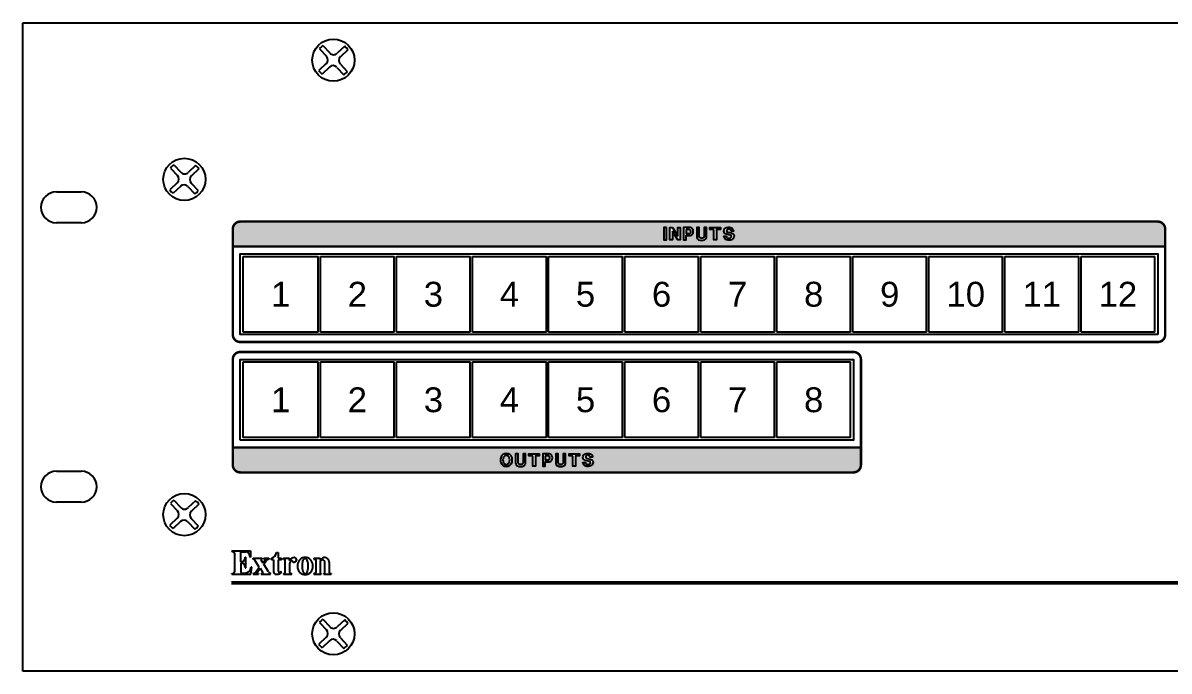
# Model space of a CAD drawing. Header units: inches. Extents: x 0.5 to 19.5, y 0.5 to 12.5.
# Drawn here: x 0.5 to 9.73, y 7.28 to 12.5 of the extents above; entities that cross this region are included whole.
import ezdxf
from ezdxf.enums import TextEntityAlignment as Align

# ---------------------------------------------------------------- set-up
doc = ezdxf.new("R2010")
doc.units = ezdxf.units.IN
doc.header["$MEASUREMENT"] = 0
doc.styles.add('CAD_SALES', font='ARIAL.TTF')

# ---------------------------------------------------------------- blocks, each defined once
blk = doc.blocks.new('EXTRON')
for p, q in [((0.0039, 0.2585), (0.1552, 0.2585)), ((0.0039, 0.2585), (0.0039, 0.2517)), ((0.0039, 0.2517), (0.0121, 0.2517)), ((0.0256, 0.2381), (0.0256, 0.0889)), ((0.0765, 0.1699), (0.0765, 0.2483)), ((0.0765, 0.2483), (0.1158, 0.2483)), ((0.1124, 0.2078), (0.1179, 0.2078)), ((0.1124, 0.2038), (0.1124, 0.2078)), ((0.1179, 0.1203), (0.1179, 0.2078)), ((0.1497, 0.2144), (0.1497, 0.2076)), ((0.1552, 0.2076), (0.1497, 0.2076)), ((0.1552, 0.2585), (0.1552, 0.2076)), ((0.1768, 0.1974), (0.2481, 0.1974)), ((0.1768, 0.1896), (0.1768, 0.1974)), ((0.2481, 0.1906), (0.2428, 0.1906)), ((0.2481, 0.1974), (0.2481, 0.1906)), ((0.2616, 0.1974), (0.3023, 0.1974)), ((0.2616, 0.1974), (0.2616, 0.1906)), ((0.2616, 0.1906), (0.2726, 0.1906)), ((0.3023, 0.1974), (0.3023, 0.1901)), ((0.322, 0.1852), (0.322, 0.1986)), ((0.3396, 0.1852), (0.322, 0.1852)), ((0.3396, 0.1852), (0.3396, 0.0889)), ((0.3626, 0.2449), (0.3769, 0.2449)), ((0.3769, 0.2449), (0.3769, 0.1988)), ((0.3769, 0.1988), (0.4034, 0.1988)), ((0.3769, 0.1852), (0.3769, 0.0924)), ((0.4034, 0.1852), (0.3769, 0.1852)), ((0.4034, 0.1988), (0.4034, 0.1852)), ((0.4208, 0.1906), (0.4208, 0.1974)), ((0.4208, 0.1974), (0.4343, 0.1974)), ((0.4208, 0.1906), (0.4242, 0.1906)), ((0.4343, 0.1974), (0.4692, 0.1974)), ((0.4692, 0.1787), (0.4692, 0.1974)), ((0.5063, 0.2042), (0.5065, 0.2042)), ((0.5236, 0.1882), (0.5238, 0.1827)), ((0.6653, 0.1974), (0.7145, 0.1974)), ((0.6653, 0.1974), (0.6653, 0.1906)), ((0.6653, 0.1906), (0.6714, 0.1906)), ((0.7145, 0.1974), (0.7145, 0.1829)), ((0.7145, 0.1829), (0.7167, 0.1863)), ((0.0765, 0.1699), (0.0785, 0.1699)), ((0.0765, 0.1603), (0.0765, 0.0855)), ((0.0765, 0.1603), (0.0785, 0.1603)), ((0.1124, 0.1264), (0.1124, 0.1203)), ((0.1124, 0.1203), (0.1179, 0.1203)), ((0.1556, 0.0685), (0.1654, 0.1262)), ((0.1654, 0.1262), (0.1599, 0.1262)), ((0.225, 0.1265), (0.1925, 0.178)), ((0.1998, 0.09), (0.225, 0.1265)), ((0.2063, 0.0817), (0.2308, 0.1173)), ((0.2308, 0.1173), (0.2534, 0.0816)), ((0.2566, 0.1571), (0.2393, 0.1844)), ((0.2759, 0.1842), (0.2566, 0.1571)), ((0.2613, 0.1495), (0.2811, 0.1767)), ((0.3002, 0.088), (0.2613, 0.1495)), ((0.398, 0.0923), (0.3921, 0.0863)), ((0.398, 0.0923), (0.4048, 0.0875)), ((0.4343, 0.0855), (0.4343, 0.1805)), ((0.4692, 0.1787), (0.4725, 0.1843)), ((0.4692, 0.1556), (0.4692, 0.0855)), ((0.6816, 0.0855), (0.6816, 0.1805)), ((0.7145, 0.1727), (0.7207, 0.1795)), ((0.7145, 0.1727), (0.7145, 0.0821)), ((0.7523, 0.0807), (0.7523, 0.1659)), ((0.7868, 0.1676), (0.7868, 0.0855)), ((0.0039, 0.0753), (0.0121, 0.0753)), ((0.0039, 0.0685), (0.0039, 0.0753)), ((0.0039, 0.0685), (0.1556, 0.0685)), ((0.0832, 0.0787), (0.106, 0.0787)), ((0.1768, 0.0757), (0.1768, 0.0685)), ((0.1768, 0.0685), (0.2175, 0.0685)), ((0.2096, 0.0753), (0.2175, 0.0753)), ((0.2175, 0.0753), (0.2175, 0.0685)), ((0.2413, 0.0753), (0.25, 0.0753)), ((0.2413, 0.0753), (0.2413, 0.0685)), ((0.2413, 0.0685), (0.3159, 0.0685)), ((0.3159, 0.0685), (0.3159, 0.0763)), ((0.3602, 0.0685), (0.3703, 0.0685)), ((0.4208, 0.0753), (0.4242, 0.0753)), ((0.4208, 0.0753), (0.4208, 0.0685)), ((0.4208, 0.0685), (0.4692, 0.0685)), ((0.4692, 0.0685), (0.4868, 0.0685)), ((0.4793, 0.0753), (0.4868, 0.0753)), ((0.4868, 0.0685), (0.4868, 0.0753)), ((0.6714, 0.0753), (0.6653, 0.0753)), ((0.6653, 0.0753), (0.6653, 0.0685)), ((0.6653, 0.0685), (0.724, 0.0685)), ((0.724, 0.0753), (0.7212, 0.0753)), ((0.724, 0.0685), (0.724, 0.0753)), ((0.7455, 0.0685), (0.7455, 0.0753)), ((0.7455, 0.0753), (0.7469, 0.0753)), ((0.7455, 0.0685), (0.8044, 0.0685)), ((0.7969, 0.0753), (0.8044, 0.0753)), ((0.8044, 0.0753), (0.8044, 0.0685))]:
    blk.add_line(p, q)
for points in [[(0.594, 0.0647, 0.197602), (0.6339, 0.0811, 0.171473), (0.6552, 0.1227, 0.156051), (0.6478, 0.17, 0.171473), (0.6153, 0.2009, 0.197602), (0.5727, 0.2009, 0.186415), (0.5402, 0.17, 0.160135), (0.5328, 0.1227, 0.160135), (0.5541, 0.0811, 0.186415), (0.594, 0.0647, 0.197602)], [(0.5943, 0.0721, 0.390611), (0.6102, 0.0868, 0.108255), (0.6188, 0.1241, 0.069616), (0.6158, 0.1666, 0.108255), (0.6028, 0.1942, 0.390611), (0.5858, 0.1942, 0.195556), (0.5727, 0.1666, 0.077461), (0.5698, 0.1241, 0.077461), (0.5783, 0.0868, 0.195556), (0.5943, 0.0721, 0.390611)]]:
    blk.add_lwpolyline(points, format="xyb", close=True)
for centre, radius, start, end in [((0.0121, 0.2381), 0.0136, 0.0051, 89.99437), ((0.0785, 0.2038), 0.0339, 269.9976, 0.00176), ((0.1158, 0.2144), 0.0339, 0.00116, 89.99948), ((0.1696, 0.1635), 0.0271, 32.26964, 74.44095), ((0.2428, 0.1866), 0.00407, 90.0023, 212.27611), ((0.2726, 0.1866), 0.00407, 324.46372, 89.99935), ((0.3085, 0.1567), 0.0339, 100.54431, 143.92259), ((0.3087, 0.2512), 0.0543, 284.17621, 353.2875), ((0.4242, 0.1805), 0.0102, 0.00703, 89.99439), ((0.5084, 0.162), 0.0423, 93.53032, 148.05332), ((0.5059, 0.1864), 0.0178, 5.90287, 89.62769), ((0.6714, 0.1805), 0.0102, 0.00703, 89.99439), ((0.7544, 0.1554), 0.0488, 88.20022, 140.67563), ((0.7491, 0.1672), 0.0376, 0.60952, 79.62619), ((0.0785, 0.1264), 0.0339, 0.00116, 89.99948), ((0.106, 0.133), 0.0543, 270.00035, 352.81866), ((0.3858, 0.0924), 0.00882, 180.00132, 315.93736), ((0.495, 0.155), 0.0258, 120.284, 178.71679), ((0.4855, 0.171), 0.00726, 33.75009, 118.65401), ((0.5128, 0.1839), 0.023, 202.62068, 230.31907), ((0.5046, 0.1843), 0.0193, 250.16123, 355.26086), ((0.7332, 0.1651), 0.0191, 2.39342, 131.13758), ((0.0121, 0.0889), 0.0136, 269.99888, 359.99792), ((0.0832, 0.0855), 0.00678, 180.00419, 269.99475), ((0.1719, 0.1092), 0.0339, 278.43124, 325.37582), ((0.2096, 0.0794), 0.00407, 145.36877, 270.00919), ((0.25, 0.0794), 0.00407, 269.99796, 32.2726), ((0.3232, 0.1025), 0.0271, 212.27599, 254.43936), ((0.36, 0.0889), 0.0203, 180.00032, 270.53893), ((0.3703, 0.1092), 0.0407, 269.99819, 327.7715), ((0.4242, 0.0855), 0.0102, 269.99589, 0.00268), ((0.4793, 0.0855), 0.0102, 179.99853, 270.00289), ((0.6714, 0.0855), 0.0102, 269.99589, 0.00268), ((0.7212, 0.0821), 0.00678, 179.99326, 270.00675), ((0.7469, 0.0807), 0.00543, 269.99197, 0.00003), ((0.7969, 0.0855), 0.0102, 179.99974, 270.0031)]:
    blk.add_arc(centre, radius, start, end)
blk = doc.blocks.new('A$C5ECA4FBF')
for p, q in [((-0.099, 0.138), (-0.033, 0.068)), ((0.107, 0.132), (0.037, 0.066)), ((-0.132, 0.107), (-0.066, 0.037)), ((0.138, 0.099), (0.068, 0.033)), ((-0.068, -0.033), (-0.138, -0.099)), ((-0.037, -0.066), (-0.107, -0.132)), ((0.033, -0.068), (0.099, -0.138)), ((0.066, -0.037), (0.132, -0.107))]:
    blk.add_line(p, q)
blk.add_circle((0, 0), 0.2)
for centre, radius, start, end in [((0, 0), 0.17, 125.7965, 140.9549), ((0, 0), 0.17, 35.7965, 50.9549), ((-0.102, 0.003), 0.05, 313.3757, 43.3757), ((0.003, 0.102), 0.05, 223.3757, 313.3757), ((0.102, -0.003), 0.05, 133.3757, 223.3757), ((0, 0), 0.17, 215.7965, 230.9549), ((-0.003, -0.102), 0.05, 43.3757, 133.3757), ((0, 0), 0.17, 305.7965, 320.9549)]:
    blk.add_arc(centre, radius, start, end)

msp = doc.modelspace()

# ---------------------------------------------------------------- hatches: boundary and pattern name
h = msp.add_hatch(color=256)
h.paths.add_polyline_path([(9.6978, 10.698), (9.6978, 10.838, 0.414214), (9.6378, 10.898), (2.2498, 10.898, 0.414214), (2.1898, 10.838), (2.1898, 10.698)])
h.paths.add_polyline_path([(5.8661, 10.7852), (5.8401, 10.7852), (5.8401, 10.7502), (5.8201, 10.7502), (5.8201, 10.8502), (5.8661, 10.8502, -0.23622), (5.8901, 10.8392, -0.362205), (5.8901, 10.7962, -0.23622)], flags=16)
h.paths.add_polyline_path([(5.9251, 10.7782), (5.9251, 10.8502), (5.9451, 10.8502), (5.9451, 10.7802, 0.220472), (5.9511, 10.7682, 0.377953), (5.9801, 10.7682, 0.212598), (5.9851, 10.7802), (5.9851, 10.8502), (6.0051, 10.8502), (6.0051, 10.7782, -0.291339), (5.9881, 10.7522, -0.226508), (5.9415, 10.752, -0.294954)], flags=16)
h.paths.add_polyline_path([(5.8621, 10.8012), (5.8401, 10.8012), (5.8401, 10.8342), (5.8621, 10.8342, -1)], flags=0)
h.paths.add_polyline_path([(5.7931, 10.7502), (5.7721, 10.7502), (5.7291, 10.8192), (5.7291, 10.7502), (5.7081, 10.7502), (5.7081, 10.8502), (5.7301, 10.8502), (5.7721, 10.7822), (5.7721, 10.8502), (5.7931, 10.8502)], flags=16)
h.paths.add_polyline_path([(6.0321, 10.8332), (6.0321, 10.8502), (6.1161, 10.8502), (6.1161, 10.8332), (6.0841, 10.8332), (6.0841, 10.7502), (6.0641, 10.7502), (6.0641, 10.8332)], flags=16)
h.paths.add_polyline_path([(5.6811, 10.7502), (5.6601, 10.7502), (5.6601, 10.8502), (5.6811, 10.8502)], flags=16)
h.paths.add_polyline_path([(6.1431, 10.7802), (6.1631, 10.7802, 0.299213), (6.1731, 10.7652, 0.267717), (6.2011, 10.7692, 0.637795), (6.1961, 10.7892), (6.1641, 10.7972, -0.346457), (6.1441, 10.8212, -0.322835), (6.1641, 10.8492, -0.141732), (6.1981, 10.8512, -0.330709), (6.2221, 10.8222), (6.2031, 10.8222, 0.299213), (6.1931, 10.8362, 0.19685), (6.1721, 10.8352, 0.732283), (6.1751, 10.8132), (6.2031, 10.8072, -0.212598), (6.2231, 10.7932, -0.204724), (6.2251, 10.7732, -0.228346), (6.2061, 10.7522, -0.173228), (6.1671, 10.7502, -0.299213)], flags=16)
h.paths.add_polyline_path([(2.1898, 9.078), (2.1898, 8.938, 0.414214), (2.2498, 8.878), (7.1878, 8.878, 0.414214), (7.2478, 8.938), (7.2478, 9.078)])
h.paths.add_polyline_path([(4.8971, 9.0111), (4.8971, 9.0281), (4.9811, 9.0281), (4.9811, 9.0111), (4.9491, 9.0111), (4.9491, 8.9281), (4.9291, 8.9281), (4.9291, 9.0111)], flags=16)
h.paths.add_polyline_path([(4.7551, 8.9741, -0.23622), (4.7311, 8.9631), (4.7051, 8.9631), (4.7051, 8.9281), (4.6851, 8.9281), (4.6851, 9.0281), (4.7311, 9.0281, -0.23622), (4.7551, 9.0171, -0.362205)], flags=16)
h.paths.add_polyline_path([(4.7271, 8.9791), (4.7051, 8.9791), (4.7051, 9.0121), (4.7271, 9.0121, -1)], flags=0)
h.paths.add_polyline_path([(5.0091, 8.9991, -0.322835), (5.0291, 9.0271, -0.141732), (5.0631, 9.0291, -0.330709), (5.0871, 9.0001), (5.0681, 9.0001, 0.299213), (5.0581, 9.0141, 0.19685), (5.0371, 9.0131, 0.732283), (5.0401, 8.9911), (5.0681, 8.9851, -0.212598), (5.0881, 8.9711, -0.204724), (5.0901, 8.9511, -0.228346), (5.0711, 8.9301, -0.173228), (5.0321, 8.9281, -0.299213), (5.0081, 8.9581), (5.0281, 8.9581, 0.299213), (5.0381, 8.9431, 0.267717), (5.0661, 8.9471, 0.637795), (5.0611, 8.9671), (5.0291, 8.9751, -0.346457)], flags=16)
h.paths.add_polyline_path([(4.6581, 9.0111), (4.6261, 9.0111), (4.6261, 8.9281), (4.6061, 8.9281), (4.6061, 9.0111), (4.5741, 9.0111), (4.5741, 9.0281), (4.6581, 9.0281)], flags=16)
h.paths.add_polyline_path([(4.5471, 8.9561, -0.291339), (4.5301, 8.9301, -0.226508), (4.4835, 8.9299, -0.294954), (4.4671, 8.9561), (4.4671, 9.0281), (4.4871, 9.0281), (4.4871, 8.9581, 0.220472), (4.4931, 8.9461, 0.377953), (4.5221, 8.9461, 0.212598), (4.5271, 8.9581), (4.5271, 9.0281), (4.5471, 9.0281)], flags=16)
h.paths.add_polyline_path([(4.4381, 8.9601, -0.740157), (4.3481, 8.9591, -0.141732), (4.3471, 8.9961, -0.76378), (4.4381, 8.9961, -0.141732)], flags=16)
h.paths.add_polyline_path([(4.4151, 8.9561, -0.629921), (4.3701, 8.9561, -0.228346), (4.3701, 9.0001, -0.622047), (4.4151, 9.0001, -0.228346)], flags=0)

# ---------------------------------------------------------------- linework, layer by layer
for p, q in [((0.4998, 7.278), (0.4998, 12.498)), ((0.4998, 12.498), (19.4998, 12.498)), ((0.7698, 11.138), (0.9698, 11.138)), ((0.9698, 10.888), (0.7698, 10.888)), ((2.2743, 10.618), (2.8774, 10.618)), ((2.2743, 10.008), (2.2743, 10.618)), ((2.8774, 10.008), (2.8774, 10.618)), ((2.896, 10.008), (2.896, 10.618)), ((2.896, 10.618), (3.4898, 10.618)), ((3.4898, 10.008), (3.4898, 10.618)), ((3.5084, 10.008), (3.5084, 10.618)), ((3.5084, 10.618), (4.1022, 10.618)), ((4.1022, 10.008), (4.1022, 10.618)), ((4.1208, 10.008), (4.1208, 10.618)), ((4.1208, 10.618), (4.7145, 10.618)), ((4.7145, 10.008), (4.7145, 10.618)), ((4.7332, 10.008), (4.7332, 10.618)), ((4.7332, 10.618), (5.3269, 10.618)), ((5.3269, 10.008), (5.3269, 10.618)), ((5.3455, 10.008), (5.3455, 10.618)), ((5.3455, 10.618), (5.9393, 10.618)), ((5.9393, 10.008), (5.9393, 10.618)), ((5.9579, 10.008), (5.9579, 10.618)), ((5.9579, 10.618), (6.5517, 10.618)), ((6.5517, 10.008), (6.5517, 10.618)), ((6.5703, 10.008), (6.5703, 10.618)), ((6.5703, 10.618), (7.164, 10.618)), ((7.164, 10.008), (7.164, 10.618)), ((7.1827, 10.008), (7.1827, 10.618)), ((7.1827, 10.618), (7.7764, 10.618)), ((7.7764, 10.008), (7.7764, 10.618)), ((7.795, 10.008), (7.795, 10.618)), ((7.795, 10.618), (8.3888, 10.618)), ((8.3888, 10.008), (8.3888, 10.618)), ((8.4074, 10.008), (8.4074, 10.618)), ((8.4074, 10.618), (9.0012, 10.618)), ((9.0012, 10.008), (9.0012, 10.618)), ((9.0198, 10.008), (9.0198, 10.618)), ((9.0198, 10.618), (9.6135, 10.618)), ((9.6135, 10.008), (9.6135, 10.618)), ((2.8774, 10.008), (2.2743, 10.008)), ((3.4898, 10.008), (2.896, 10.008)), ((4.1022, 10.008), (3.5084, 10.008)), ((4.7145, 10.008), (4.1208, 10.008)), ((5.3269, 10.008), (4.7332, 10.008)), ((5.9393, 10.008), (5.3455, 10.008)), ((6.5517, 10.008), (5.9579, 10.008)), ((7.164, 10.008), (6.5703, 10.008)), ((7.7764, 10.008), (7.1827, 10.008)), ((8.3888, 10.008), (7.795, 10.008)), ((9.0012, 10.008), (8.4074, 10.008)), ((9.6135, 10.008), (9.0198, 10.008)), ((2.2743, 9.158), (2.2743, 9.768)), ((2.2743, 9.768), (2.8774, 9.768)), ((2.8774, 9.158), (2.8774, 9.768)), ((2.896, 9.768), (3.4898, 9.768)), ((2.896, 9.158), (2.896, 9.768)), ((3.4898, 9.158), (3.4898, 9.768)), ((3.5084, 9.768), (4.1022, 9.768)), ((3.5084, 9.158), (3.5084, 9.768)), ((4.1022, 9.158), (4.1022, 9.768)), ((4.1208, 9.768), (4.7145, 9.768)), ((4.1208, 9.158), (4.1208, 9.768)), ((4.7145, 9.158), (4.7145, 9.768)), ((4.7332, 9.768), (5.3269, 9.768)), ((4.7332, 9.158), (4.7332, 9.768)), ((5.3269, 9.158), (5.3269, 9.768)), ((5.3455, 9.768), (5.9393, 9.768)), ((5.3455, 9.158), (5.3455, 9.768)), ((5.9393, 9.158), (5.9393, 9.768)), ((5.9579, 9.768), (6.5517, 9.768)), ((5.9579, 9.158), (5.9579, 9.768)), ((6.5517, 9.158), (6.5517, 9.768)), ((6.5703, 9.768), (7.164, 9.768)), ((6.5703, 9.158), (6.5703, 9.768)), ((7.164, 9.158), (7.164, 9.768)), ((2.8774, 9.158), (2.2743, 9.158)), ((3.4898, 9.158), (2.896, 9.158)), ((4.1022, 9.158), (3.5084, 9.158)), ((4.7145, 9.158), (4.1208, 9.158)), ((5.3269, 9.158), (4.7332, 9.158)), ((5.9393, 9.158), (5.3455, 9.158)), ((6.5517, 9.158), (5.9579, 9.158)), ((7.164, 9.158), (6.5703, 9.158)), ((0.7698, 8.888), (0.9698, 8.888)), ((0.9698, 8.638), (0.7698, 8.638)), ((19.4998, 7.278), (0.4998, 7.278))]:
    msp.add_line(p, q)
at = {"const_width": 0.02}
for points in [[(9.6978, 10.698), (9.6978, 10.838, 0.414214), (9.6378, 10.898), (2.2498, 10.898, 0.414214), (2.1898, 10.838), (2.1898, 10.698)], [(2.1898, 9.078), (2.1898, 8.938, 0.414214), (2.2498, 8.878), (7.1878, 8.878, 0.414214), (7.2478, 8.938), (7.2478, 9.078)]]:
    msp.add_lwpolyline(points, format="xyb", dxfattribs=at)
for points in [[(5.6811, 10.8502), (5.6601, 10.8502), (5.6601, 10.7502), (5.6811, 10.7502), (5.6811, 10.8502)], [(5.7301, 10.8502), (5.7721, 10.7822), (5.7721, 10.8502), (5.7931, 10.8502), (5.7931, 10.7502), (5.7721, 10.7502), (5.7291, 10.8192), (5.7291, 10.7502), (5.7081, 10.7502), (5.7081, 10.8502), (5.7301, 10.8502)], [(6.0641, 10.8332), (6.0321, 10.8332), (6.0321, 10.8502), (6.1161, 10.8502), (6.1161, 10.8332), (6.0841, 10.8332), (6.0841, 10.7502), (6.0641, 10.7502), (6.0641, 10.8332)], [(4.6061, 9.0111), (4.5741, 9.0111), (4.5741, 9.0281), (4.6581, 9.0281), (4.6581, 9.0111), (4.6261, 9.0111), (4.6261, 8.9281), (4.6061, 8.9281), (4.6061, 9.0111)], [(4.9291, 9.0111), (4.8971, 9.0111), (4.8971, 9.0281), (4.9811, 9.0281), (4.9811, 9.0111), (4.9491, 9.0111), (4.9491, 8.9281), (4.9291, 8.9281), (4.9291, 9.0111)]]:
    msp.add_lwpolyline(points)
for points in [[(5.8901, 10.7962, 0.362205), (5.8901, 10.8392, 0.23622), (5.8661, 10.8502), (5.8201, 10.8502), (5.8201, 10.7502), (5.8401, 10.7502), (5.8401, 10.7852), (5.8661, 10.7852, 0.23622), (5.8901, 10.7962)], [(5.8401, 10.8342), (5.8401, 10.8012), (5.8621, 10.8012, 1), (5.8621, 10.8342), (5.8401, 10.8342)], [(5.9411, 10.7522, 0.228346), (5.9881, 10.7522, 0.291339), (6.0051, 10.7782), (6.0051, 10.8502), (5.9851, 10.8502), (5.9851, 10.7802, -0.212598), (5.9801, 10.7682, -0.377953), (5.9511, 10.7682, -0.220472), (5.9451, 10.7802), (5.9451, 10.8502), (5.9251, 10.8502), (5.9251, 10.7782, 0.291339), (5.9411, 10.7522)], [(6.1751, 10.8132), (6.2031, 10.8072, -0.212598), (6.2231, 10.7932, -0.204724), (6.2251, 10.7732, -0.228346), (6.2061, 10.7522, -0.173228), (6.1671, 10.7502, -0.299213), (6.1431, 10.7802), (6.1631, 10.7802, 0.299213), (6.1731, 10.7652, 0.267717), (6.2011, 10.7692, 0.637795), (6.1961, 10.7892), (6.1641, 10.7972, -0.346457), (6.1441, 10.8212, -0.322835), (6.1641, 10.8492, -0.141732), (6.1981, 10.8512, -0.330709), (6.2221, 10.8222), (6.2031, 10.8222, 0.299213), (6.1931, 10.8362, 0.19685), (6.1721, 10.8352, 0.732283), (6.1751, 10.8132)], [(4.3481, 8.9591, 0.740157), (4.4381, 8.9601, 0.141732), (4.4381, 8.9961, 0.76378), (4.3471, 8.9961, 0.141732), (4.3481, 8.9591)], [(4.3701, 8.9561, 0.629921), (4.4151, 8.9561, 0.228346), (4.4151, 9.0001, 0.622047), (4.3701, 9.0001, 0.228346), (4.3701, 8.9561)], [(4.4831, 8.9301, 0.228346), (4.5301, 8.9301, 0.291339), (4.5471, 8.9561), (4.5471, 9.0281), (4.5271, 9.0281), (4.5271, 8.9581, -0.212598), (4.5221, 8.9461, -0.377953), (4.4931, 8.9461, -0.220472), (4.4871, 8.9581), (4.4871, 9.0281), (4.4671, 9.0281), (4.4671, 8.9561, 0.291339), (4.4831, 8.9301)], [(4.7551, 8.9741, 0.362205), (4.7551, 9.0171, 0.23622), (4.7311, 9.0281), (4.6851, 9.0281), (4.6851, 8.9281), (4.7051, 8.9281), (4.7051, 8.9631), (4.7311, 8.9631, 0.23622), (4.7551, 8.9741)], [(4.7051, 9.0121), (4.7051, 8.9791), (4.7271, 8.9791, 1), (4.7271, 9.0121), (4.7051, 9.0121)], [(4.8061, 8.9301, 0.228346), (4.8531, 8.9301, 0.291339), (4.8701, 8.9561), (4.8701, 9.0281), (4.8501, 9.0281), (4.8501, 8.9581, -0.212598), (4.8451, 8.9461, -0.377953), (4.8161, 8.9461, -0.220472), (4.8101, 8.9581), (4.8101, 9.0281), (4.7901, 9.0281), (4.7901, 8.9561, 0.291339), (4.8061, 8.9301)], [(5.0401, 8.9911), (5.0681, 8.9851, -0.212598), (5.0881, 8.9711, -0.204724), (5.0901, 8.9511, -0.228346), (5.0711, 8.9301, -0.173228), (5.0321, 8.9281, -0.299213), (5.0081, 8.9581), (5.0281, 8.9581, 0.299213), (5.0381, 8.9431, 0.267717), (5.0661, 8.9471, 0.637795), (5.0611, 8.9671), (5.0291, 8.9751, -0.346457), (5.0091, 8.9991, -0.322835), (5.0291, 9.0271, -0.141732), (5.0631, 9.0291, -0.330709), (5.0871, 9.0001), (5.0681, 9.0001, 0.299213), (5.0581, 9.0141, 0.19685), (5.0371, 9.0131, 0.732283), (5.0401, 8.9911)]]:
    msp.add_lwpolyline(points, format="xyb")
for points in [[(9.6378, 9.928), (2.2498, 9.928, -0.414214), (2.1898, 9.988), (2.1898, 10.698), (9.6978, 10.698), (9.6978, 9.988, -0.414214)], [(2.1898, 9.078), (2.1898, 9.788, -0.414214), (2.2498, 9.848), (7.1878, 9.848, -0.414214), (7.2478, 9.788), (7.2478, 9.078)]]:
    msp.add_lwpolyline(points, format="xyb", close=True, dxfattribs=at)
for points in [[(9.6378, 9.988), (2.2498, 9.988), (2.2498, 10.638), (9.6378, 10.638)], [(2.2498, 9.138), (2.2498, 9.788), (7.1878, 9.788), (7.1878, 9.138)]]:
    msp.add_lwpolyline(points, close=True)
at = {"color": 1, "const_width": 0.028}
msp.add_lwpolyline([(2.1782, 7.9888), (17.8213, 7.9888)], dxfattribs=at)
for centre, start, end in [((0.7698, 11.013), 90, 270), ((0.9698, 11.013), 270, 90), ((0.7698, 8.763), 90, 270), ((0.9698, 8.763), 270, 90)]:
    msp.add_arc(centre, 0.125, start, end)

# ---------------------------------------------------------------- block references
at = {"xscale": 0.8499999999999943, "yscale": 0.8499999999999943, "zscale": 0.85}
for p in [(2.9998, 12.198), (1.7998, 11.238), (1.7998, 8.538), (2.9998, 7.578)]:
    msp.add_blockref('A$C5ECA4FBF', p, dxfattribs=at)
msp.add_blockref('EXTRON', (2.1782, 7.9888))

# ---------------------------------------------------------------- texts
at = {"color": 0, "linetype": 'Continuous', "style": 'CAD_SALES'}
for s, p in [('1', (2.5759, 10.313)), ('2', (3.1929, 10.313)), ('3', (3.8053, 10.313)), ('4', (4.4177, 10.313)), ('5', (5.03, 10.313)), ('6', (5.6424, 10.313)), ('7', (6.2548, 10.313)), ('8', (6.8672, 10.313)), ('9', (7.4795, 10.313)), ('10', (8.0919, 10.313)), ('11', (8.7043, 10.313)), ('12', (9.3167, 10.313)), ('1', (2.5759, 9.463)), ('2', (3.1929, 9.463)), ('3', (3.8053, 9.463)), ('4', (4.4177, 9.463)), ('5', (5.03, 9.463)), ('6', (5.6424, 9.463)), ('7', (6.2548, 9.463)), ('8', (6.8672, 9.463))]:
    msp.add_text(s, height=0.2, dxfattribs=at).set_placement(p, align=Align.MIDDLE_CENTER)

doc.saveas('drawing.dxf')
